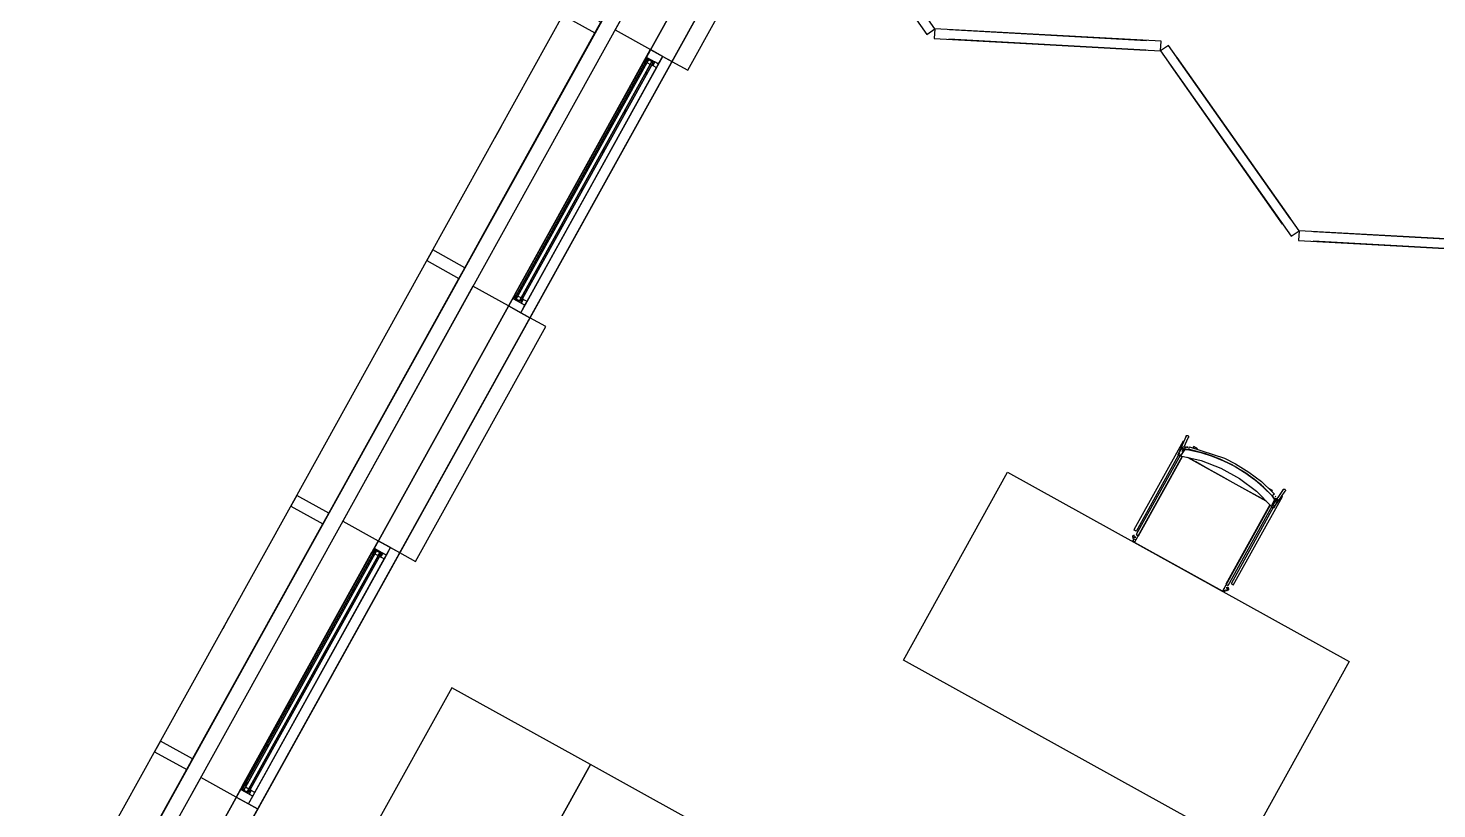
# Model space of a CAD drawing. Header units: metres. Extents: x 2.5 to 42.6, y 0.9 to 31.9.
# Drawn here: x 22.041 to 24.313, y 20.895 to 22.154 of the extents above; entities that cross this region are included whole.
import ezdxf

# ---------------------------------------------------------------- set-up
doc = ezdxf.new("R2010")
doc.units = ezdxf.units.M
for name, color, linetype in [('ARREDI', 9, 'Continuous'), ('INFISSI_VETRATE', 4, 'Continuous'), ('PARETI_STRUTTURE', 7, 'Continuous'), ('PORTE_SCALE', 2, 'Continuous')]:
    doc.layers.add(name, color=color, linetype=linetype)

msp = doc.modelspace()

# ---------------------------------------------------------------- linework, layer by layer
at = {"layer": 'ARREDI'}
for points in [[(23.399, 22.9466), (22.8503, 21.9565), (22.8499, 21.9567)], [(22.8499, 21.9567), (22.9549, 22.1461)], [(23.5258, 22.1356), (23.8436, 22.1181)], [(23.8436, 22.1181), (23.5258, 22.1356)], [(23.5266, 22.1513), (23.8444, 22.1338)], [(24.064, 21.8373), (23.8808, 22.0975)], [(24.0769, 21.8463), (23.8936, 22.1065)], [(23.8936, 22.1065), (24.0769, 21.8463)], [(22.8499, 21.9567), (22.8503, 21.9565), (22.7777, 21.8257), (22.4112, 21.1645), (22.4109, 21.1646)], [(22.7449, 21.7673), (22.7774, 21.8258), (22.8499, 21.9567)], [(22.7777, 21.8257), (22.7774, 21.8259)], [(24.1141, 21.8257), (24.4319, 21.8082)], [(24.1132, 21.81), (24.431, 21.7925)], [(24.431, 21.7925), (24.1132, 21.81)], [(23.9083, 21.4939), (23.9081, 21.4946), (23.9082, 21.4954), (23.9083, 21.4956), (23.9083, 21.4956), (23.9085, 21.496), (23.909, 21.4965), (23.9097, 21.4968), (23.9105, 21.4969), (23.9112, 21.4967), (23.9118, 21.4962), (23.9122, 21.4956)], [(23.9122, 21.4956), (23.9124, 21.4949), (23.9123, 21.4941), (23.9122, 21.4939), (23.9122, 21.4939), (23.912, 21.4935), (23.9114, 21.4929)], [(23.913, 21.4736), (23.9106, 21.4739), (23.9083, 21.474), (23.9066, 21.4739), (23.9058, 21.4735), (23.9025, 21.4686), (23.8992, 21.4637), (23.9326, 21.4562), (23.9646, 21.444), (23.9946, 21.4274), (24.0219, 21.4067), (24.046, 21.3824), (24.0484, 21.3877), (24.0508, 21.3931)], [(23.9021, 21.4711), (23.9027, 21.4719)], [(23.9024, 21.4753), (23.9022, 21.476), (23.9023, 21.4767), (23.9026, 21.4773), (23.9027, 21.4774), (23.9031, 21.4779), (23.9032, 21.4779), (23.9039, 21.4782), (23.9046, 21.4782), (23.9053, 21.478), (23.9059, 21.4775)], [(23.9063, 21.4769), (23.9065, 21.4762), (23.9064, 21.4754), (23.9062, 21.4749), (23.9061, 21.4748), (23.9056, 21.4743), (23.9049, 21.474), (23.9042, 21.474), (23.9034, 21.4742), (23.9028, 21.4746), (23.9024, 21.4753)], [(23.903, 21.4725), (23.9054, 21.476)], [(23.9042, 21.4869), (23.9038, 21.4872), (23.9035, 21.4873)], [(23.9035, 21.4873), (23.9035, 21.4873)], [(23.9048, 21.4866), (23.9042, 21.4869)], [(23.9058, 21.4735), (23.9066, 21.4739), (23.9082, 21.4741), (23.9105, 21.4739), (23.913, 21.4736)], [(23.9071, 21.4777), (23.9088, 21.4779)], [(23.9087, 21.4779), (23.9071, 21.4777)], [(23.911, 21.4778), (23.9097, 21.4778)], [(23.91, 21.4778), (23.9111, 21.4778)], [(23.9124, 21.4776), (23.9135, 21.4774)], [(23.9135, 21.4774), (23.9124, 21.4776)], [(23.9129, 21.474), (23.9129, 21.4742), (23.913, 21.4747), (23.9131, 21.4753)], [(23.913, 21.4736), (23.932, 21.4693), (23.9506, 21.4635), (23.9687, 21.4561), (23.9836, 21.4486)], [(23.9836, 21.4486), (23.9687, 21.4561), (23.9507, 21.4634), (23.9321, 21.4692), (23.9131, 21.4736)], [(23.9132, 21.476), (23.9134, 21.4768), (23.9135, 21.4774)], [(23.9136, 21.4779), (23.9136, 21.4782), (23.9136, 21.4782), (23.9136, 21.4782)], [(23.9202, 21.4788), (23.9201, 21.4785), (23.9199, 21.4781), (23.9196, 21.4775), (23.9192, 21.4769)], [(23.9669, 21.2456), (23.8251, 21.3242), (23.9021, 21.4631)], [(23.8957, 21.465), (23.8955, 21.4658), (23.8956, 21.4665), (23.8957, 21.4667), (23.8957, 21.4668), (23.8959, 21.4672), (23.8965, 21.4677), (23.8971, 21.468), (23.8979, 21.468)], [(23.8994, 21.4646), (23.8988, 21.4641), (23.8981, 21.4638), (23.8974, 21.4638), (23.8967, 21.464), (23.8961, 21.4644), (23.8957, 21.465)], [(23.8992, 21.4637), (23.8995, 21.466)], [(23.9436, 21.4431), (23.9239, 21.454), (23.9113, 21.461)], [(23.9114, 21.461), (24.0372, 21.3912)], [(23.4525, 21.1344), (23.6204, 21.4375)], [(23.6204, 21.4375), (24.1714, 21.1321)], [(24.0373, 21.3912), (24.0247, 21.3981), (24.0046, 21.4093), (23.9844, 21.4205), (23.9642, 21.4317), (23.944, 21.4429)], [(24.0024, 21.4374), (23.9885, 21.4459)], [(23.9885, 21.4459), (24.0025, 21.4374)], [(24.0469, 21.3994), (24.0333, 21.4132), (24.0185, 21.4258), (24.0029, 21.4371)], [(24.003, 21.4371), (24.0185, 21.4258), (24.0333, 21.4131), (24.047, 21.3993)], [(24.0466, 21.4063), (24.0469, 21.4069), (24.0472, 21.4075), (24.0475, 21.4079), (24.0476, 21.4082)], [(24.0643, 21.4082), (24.0644, 21.4089), (24.0647, 21.4094), (24.0647, 21.4094), (24.0648, 21.4096), (24.0654, 21.41), (24.0661, 21.4103)], [(24.0661, 21.4103), (24.0669, 21.4103), (24.0676, 21.41), (24.0681, 21.4095), (24.0685, 21.4088), (24.0686, 21.4081), (24.0685, 21.4074), (24.0682, 21.4069), (24.0682, 21.4069), (24.0681, 21.4067), (24.0675, 21.4063), (24.0668, 21.406)], [(24.0439, 21.3845), (23.9669, 21.2456)], [(24.0483, 21.3843), (24.046, 21.3824)], [(24.046, 21.3824), (24.0483, 21.3843)], [(24.049, 21.3801), (24.0482, 21.3801), (24.0475, 21.3803), (24.047, 21.3808), (24.0466, 21.3815), (24.0465, 21.3822)], [(24.0508, 21.3932), (24.0507, 21.394), (24.0499, 21.3955), (24.0486, 21.3974), (24.047, 21.3993)], [(24.0471, 21.3993), (24.0487, 21.3973), (24.05, 21.3955), (24.0507, 21.394), (24.0508, 21.3931)], [(24.0485, 21.4003), (24.048, 21.3999), (24.0476, 21.3995), (24.0475, 21.3994)], [(24.0505, 21.4021), (24.0507, 21.4023), (24.0507, 21.4023), (24.0506, 21.4022), (24.0504, 21.4021), (24.0501, 21.4017), (24.0496, 21.4013), (24.049, 21.4008), (24.0485, 21.4003)], [(24.0498, 21.384), (24.0503, 21.3835), (24.0507, 21.3829), (24.0508, 21.3821), (24.0507, 21.3814), (24.0504, 21.381), (24.0504, 21.3809), (24.0503, 21.3808), (24.0497, 21.3803), (24.049, 21.3801)], [(24.0538, 21.3956), (24.0514, 21.3902), (24.0508, 21.3889)], [(24.0541, 21.3912), (24.0533, 21.3912), (24.0526, 21.3915), (24.0521, 21.392), (24.0517, 21.3926), (24.0516, 21.3933), (24.0516, 21.3933), (24.0517, 21.3941), (24.0518, 21.3942), (24.0521, 21.3947), (24.0527, 21.3951), (24.0534, 21.3954)], [(24.0522, 21.399), (24.0529, 21.398)], [(24.0529, 21.398), (24.0522, 21.399)], [(24.0548, 21.3951), (24.0554, 21.3946), (24.0558, 21.394), (24.0559, 21.3932), (24.0559, 21.3932), (24.0558, 21.3925), (24.0557, 21.3924), (24.0554, 21.3919), (24.0548, 21.3914), (24.0541, 21.3912)], [(24.063, 21.3989), (24.0624, 21.3992)], [(24.0637, 21.3985), (24.0638, 21.3985), (24.0637, 21.3985), (24.0635, 21.3987), (24.063, 21.3989)], [(22.4109, 21.1646), (22.5159, 21.3541)], [(23.823, 21.335), (23.8224, 21.3347), (23.822, 21.3342), (23.8219, 21.3337), (23.8219, 21.3335), (23.822, 21.3332), (23.8223, 21.3329), (23.8229, 21.3326), (23.8236, 21.3325), (23.8243, 21.3325), (23.825, 21.3327)], [(23.8251, 21.3352), (23.8244, 21.3353), (23.8237, 21.3352), (23.823, 21.335)], [(23.825, 21.344), (23.8246, 21.3443), (23.8243, 21.3444), (23.8243, 21.3444), (23.8243, 21.3444)], [(23.828, 21.3423), (23.8279, 21.3425), (23.8275, 21.3427), (23.8269, 21.343), (23.8263, 21.3433), (23.8256, 21.3437), (23.825, 21.344)], [(23.8279, 21.3369), (23.8281, 21.3368), (23.8286, 21.3365), (23.8291, 21.3362), (23.8298, 21.3359), (23.8304, 21.3355), (23.831, 21.3352)], [(23.8233, 21.3326), (23.8228, 21.3322), (23.8224, 21.3318), (23.8222, 21.3313), (23.8222, 21.3311), (23.8222, 21.3311), (23.8223, 21.3308), (23.8227, 21.3304), (23.8233, 21.3302), (23.8239, 21.33), (23.8247, 21.3301)], [(23.8264, 21.3321), (23.8261, 21.3325), (23.8255, 21.3327), (23.8248, 21.3328), (23.8241, 21.3328), (23.8233, 21.3326)], [(23.827, 21.328), (23.8266, 21.3287), (23.826, 21.3292), (23.8253, 21.3294), (23.8246, 21.3294), (23.8239, 21.3291)], [(23.8271, 21.3276), (23.827, 21.328), (23.8266, 21.3287), (23.826, 21.3291), (23.8253, 21.3294), (23.8246, 21.3294), (23.8239, 21.3291)], [(23.825, 21.3327), (23.8256, 21.3331), (23.826, 21.3335), (23.8262, 21.334), (23.8261, 21.3342), (23.826, 21.3345)], [(23.8256, 21.3239), (23.8491, 21.3109), (23.8725, 21.2979), (23.896, 21.2849), (23.9195, 21.2719), (23.943, 21.2589)], [(23.9436, 21.2586), (23.9665, 21.2459)], [(23.9676, 21.2464), (23.9679, 21.2457), (23.9685, 21.2452), (23.9692, 21.245), (23.97, 21.245), (23.9707, 21.2452), (23.9713, 21.2457), (23.9715, 21.2461), (23.9716, 21.2464), (23.9718, 21.2471)], [(23.9676, 21.2464), (23.9679, 21.2457), (23.9685, 21.2452), (23.9692, 21.245), (23.97, 21.245), (23.9705, 21.2451), (23.9707, 21.2452), (23.9713, 21.2457), (23.9716, 21.2464), (23.9718, 21.2471)], [(23.9707, 21.249), (23.9699, 21.2492), (23.9692, 21.2492), (23.9687, 21.2491)], [(23.9707, 21.249), (23.9699, 21.2492), (23.9692, 21.2492)], [(23.9725, 21.2477), (23.973, 21.2472), (23.9735, 21.2468), (23.974, 21.2467), (23.9743, 21.2468), (23.9745, 21.2469), (23.9748, 21.2473), (23.975, 21.2479), (23.975, 21.2485)], [(23.975, 21.2485), (23.9748, 21.2492), (23.9745, 21.2499), (23.974, 21.2504), (23.9735, 21.2508), (23.9729, 21.2509)], [(23.9731, 21.2564), (23.9737, 21.2561), (23.9743, 21.2557), (23.975, 21.2554), (23.9756, 21.2551), (23.976, 21.2548), (23.9762, 21.2547)], [(23.9772, 21.2495), (23.977, 21.2502), (23.9767, 21.2509), (23.9762, 21.2514), (23.9757, 21.2517), (23.9752, 21.2518), (23.9749, 21.2518), (23.9749, 21.2518), (23.9747, 21.2517), (23.9744, 21.2513), (23.9742, 21.2507), (23.9742, 21.25)], [(23.9742, 21.25), (23.9744, 21.2493), (23.9748, 21.2487), (23.9752, 21.2481), (23.9758, 21.2478), (23.9763, 21.2477), (23.9766, 21.2478), (23.9766, 21.2478), (23.9767, 21.2479), (23.9771, 21.2483), (23.9772, 21.2488), (23.9772, 21.2495)], [(23.9838, 21.256), (23.9832, 21.2563), (23.9826, 21.2567), (23.9819, 21.2571), (23.9814, 21.2574), (23.981, 21.2576), (23.9808, 21.2577)], [(23.9845, 21.2556), (23.9842, 21.2558), (23.9838, 21.256)], [(23.9845, 21.2556), (23.9845, 21.2556)], [(22.4109, 21.1647), (22.4112, 21.1645), (22.1917, 20.7684)], [(22.3059, 20.9752), (22.4109, 21.1646)], [(24.0035, 20.829), (23.4525, 21.1344)], [(24.1715, 21.1321), (24.0035, 20.829)]]:
    msp.add_lwpolyline(points, dxfattribs=at)
for points in [[(23.503, 22.1526), (23.2926, 22.4515), (23.2797, 22.4424), (23.4902, 22.1436)], [(23.503, 22.1526), (23.5022, 22.1369), (23.8671, 22.1168), (23.868, 22.1325)], [(23.0576, 22.0959), (23.0643, 22.108), (23.0443, 22.1191), (23.0342, 22.1007), (23.0353, 22.1001), (23.0388, 22.1063)], [(24.0905, 21.827), (23.88, 22.1258), (23.8671, 22.1168), (24.0776, 21.8179)], [(23.0374, 22.1038), (23.0355, 22.1003), (23.0369, 22.0995), (23.0388, 22.103)], [(23.0388, 22.0981), (23.0443, 22.0951), (23.0468, 22.0996), (23.0413, 22.1026)], [(23.0465, 22.0942), (23.0482, 22.0932), (23.0498, 22.0961), (23.0481, 22.097)], [(23.0576, 22.0959), (23.0515, 22.0992), (23.0482, 22.0932), (23.0543, 22.0899)], [(24.0905, 21.827), (24.0896, 21.8113), (24.4546, 21.7912), (24.4555, 21.8069)], [(22.7402, 21.7587), (22.5206, 21.3627), (22.521, 21.3625), (22.7405, 21.7585)], [(22.842, 21.7069), (22.8232, 21.7173), (22.8266, 21.7235), (22.8254, 21.7241), (22.8153, 21.7058), (22.8353, 21.6947)], [(22.8246, 21.7198), (22.826, 21.719), (22.8279, 21.7225), (22.8265, 21.7232)], [(22.8301, 21.7216), (22.8276, 21.7171), (22.8331, 21.714), (22.8356, 21.7185)], [(22.8375, 21.7171), (22.8359, 21.7143), (22.8376, 21.7133), (22.8392, 21.7162)], [(22.842, 21.7069), (22.8453, 21.7128), (22.8392, 21.7162), (22.8359, 21.7102)], [(22.6186, 21.3038), (22.6253, 21.3159), (22.6053, 21.327), (22.5951, 21.3087), (22.5963, 21.308), (22.5998, 21.3142)], [(23.8254, 21.3251), (23.8247, 21.3251), (23.824, 21.3253), (23.8234, 21.3258), (23.823, 21.3265), (23.8229, 21.3269), (23.8228, 21.3272), (23.823, 21.3279), (23.8233, 21.3286), (23.8239, 21.3291), (23.8233, 21.3286), (23.8231, 21.3283), (23.823, 21.3279), (23.8228, 21.3272), (23.823, 21.3265), (23.8234, 21.3258), (23.824, 21.3253), (23.8247, 21.3251)], [(22.5984, 21.3117), (22.5965, 21.3083), (22.5979, 21.3075), (22.5998, 21.3109)], [(22.5998, 21.3061), (22.6053, 21.303), (22.6078, 21.3075), (22.6023, 21.3105)], [(22.6075, 21.3021), (22.6092, 21.3012), (22.6108, 21.304), (22.6091, 21.305)], [(22.6186, 21.3038), (22.6125, 21.3071), (22.6092, 21.3012), (22.6153, 21.2978)], [(23.9716, 21.2479), (23.9718, 21.2471)], [(22.7238, 21.09), (22.5997, 20.8662), (22.8235, 20.7421), (22.9476, 20.9659)], [(22.3011, 20.9666), (22.1914, 20.7686), (22.1917, 20.7684), (22.3015, 20.9664)], [(22.9476, 20.9659), (22.8235, 20.7421), (23.0474, 20.618), (23.1714, 20.8419)], [(22.403, 20.9148), (22.3842, 20.9252), (22.3876, 20.9314), (22.3864, 20.9321), (22.3763, 20.9137), (22.3962, 20.9027)], [(22.3855, 20.9277), (22.387, 20.9269), (22.3889, 20.9304), (22.3875, 20.9312)], [(22.3911, 20.9295), (22.3886, 20.925), (22.3941, 20.922), (22.3966, 20.9264)], [(22.3985, 20.9251), (22.3969, 20.9222), (22.3986, 20.9212), (22.4002, 20.9241)], [(22.403, 20.9148), (22.4063, 20.9208), (22.4002, 20.9241), (22.3969, 20.9181)]]:
    msp.add_lwpolyline(points, close=True, dxfattribs=at)
at = {"layer": 'INFISSI_VETRATE'}
for points in [[(23.0128, 22.056), (23.0188, 22.0621)], [(23.035, 22.0782), (23.041, 22.0843)], [(23.0004, 22.0158), (23.0064, 22.0218)], [(22.9781, 21.9935), (22.9842, 21.9996)], [(22.9657, 21.9533), (22.9718, 21.9594)], [(22.9435, 21.9311), (22.9496, 21.9371)], [(22.9311, 21.8908), (22.9372, 21.8969)], [(22.9089, 21.8686), (22.915, 21.8747)], [(22.8743, 21.8062), (22.8803, 21.8122)], [(22.8965, 21.8284), (22.9026, 21.8344)], [(22.8619, 21.7659), (22.8679, 21.772)], [(22.8397, 21.7437), (22.8457, 21.7497)], [(22.5973, 21.3065), (22.6017, 21.3109)], [(22.5849, 21.2662), (22.591, 21.2723)], [(22.5627, 21.244), (22.5687, 21.2501)], [(22.5503, 21.2038), (22.5563, 21.2098)], [(22.5281, 21.1815), (22.5341, 21.1876)], [(22.5157, 21.1413), (22.5217, 21.1473)], [(22.4935, 21.1191), (22.4995, 21.1251)], [(22.481, 21.0788), (22.4871, 21.0849)], [(22.4588, 21.0566), (22.4649, 21.0627)], [(22.4464, 21.0164), (22.4525, 21.0224)], [(22.4242, 20.9941), (22.4303, 21.0002)], [(22.4118, 20.9539), (22.4179, 20.96)], [(22.3896, 20.9317), (22.3956, 20.9377)]]:
    msp.add_lwpolyline(points, dxfattribs=at)
at = {"layer": 'PARETI_STRUTTURE'}
for points in [[(19.3814, 15.5105), (19.3242, 15.5421), (27.06, 29.4989)], [(25.9228, 27.2312), (26.9202, 29.0306), (19.6668, 15.9442)], [(26.8439, 28.9742), (19.6745, 16.0393)], [(19.6745, 16.0393), (26.8439, 28.9742)], [(24.6153, 24.8722), (22.0814, 20.3006)], [(23.4738, 22.8939), (23.4166, 22.9256), (22.9872, 22.1507), (23.0443, 22.1191)], [(23.0788, 22.1), (23.1046, 22.0857), (23.2924, 22.4244)], [(22.6885, 21.7873), (22.908, 22.1834)], [(22.7449, 21.7673), (22.9549, 22.1461)], [(22.9298, 21.9124), (23.0441, 22.1187), (23.0342, 22.1007)], [(23.045, 22.1187), (23.0788, 22.1)], [(23.0543, 22.0899), (23.0643, 22.108)], [(23.0643, 22.108), (23.0781, 22.1003)], [(22.8254, 21.7241), (23.0342, 22.1007)], [(23.0342, 22.1007), (22.8254, 21.7241)], [(22.8352, 21.7129), (23.0489, 22.0984), (23.0468, 22.0996), (22.8331, 21.714)], [(22.8453, 21.7128), (23.0543, 22.0899)], [(22.8454, 21.7131), (23.0541, 22.0897)], [(22.803, 21.994), (22.7935, 21.9767)], [(22.8451, 21.9481), (22.8547, 21.9653)], [(22.9298, 21.9124), (22.8153, 21.7058)], [(22.469, 21.3913), (22.6885, 21.7873)], [(22.5254, 21.3713), (22.7354, 21.7501)], [(22.8153, 21.7058), (22.7581, 21.7375), (22.5482, 21.3587), (22.6053, 21.327)], [(22.8353, 21.6947), (22.8497, 21.6867), (22.8153, 21.7058)], [(22.8353, 21.6947), (22.8453, 21.7128)], [(22.6398, 21.3079), (22.6656, 21.2936), (22.8755, 21.6724), (22.8497, 21.6867)], [(23.9083, 21.4956), (23.8957, 21.4667)], [(23.9049, 21.4772), (23.9122, 21.4939)], [(23.9035, 21.4873), (23.8243, 21.3444)], [(23.9062, 21.4749), (23.8999, 21.465)], [(23.9026, 21.4719), (23.9045, 21.4763)], [(23.9039, 21.4741), (23.9034, 21.4732)], [(23.986, 21.4473), (23.9635, 21.4583), (23.94, 21.4671), (23.9158, 21.4734), (23.9129, 21.474)], [(23.9136, 21.4782), (23.9701, 21.4602), (23.9881, 21.4511)], [(23.9265, 21.4753), (23.9203, 21.4788)], [(23.8993, 21.4657), (23.8279, 21.3369)], [(23.8281, 21.3423), (23.8983, 21.469)], [(23.8317, 21.3348), (23.9027, 21.4629)], [(23.8996, 21.465), (23.9001, 21.466)], [(23.9881, 21.4511), (24.0096, 21.4377), (24.0297, 21.4223), (24.0481, 21.405), (24.0507, 21.4023)], [(24.0474, 21.3994), (24.0294, 21.4169), (24.0097, 21.4324), (23.9886, 21.4459), (23.986, 21.4473)], [(24.0476, 21.4082), (24.0409, 21.4119)], [(24.0647, 21.4094), (24.0469, 21.3834)], [(24.0504, 21.381), (24.0682, 21.4069)], [(22.2495, 20.9953), (22.469, 21.3913)], [(24.0435, 21.3849), (23.9725, 21.2568)], [(23.9763, 21.2547), (24.0479, 21.384)], [(24.0494, 21.3816), (23.9808, 21.2577)], [(23.9845, 21.2556), (24.0638, 21.3985)], [(24.0468, 21.3836), (24.0468, 21.3837), (24.0469, 21.3838), (24.0469, 21.384), (24.047, 21.3841), (24.047, 21.3842), (24.0471, 21.3843), (24.0471, 21.3844), (24.0472, 21.3846), (24.0473, 21.3847), (24.0473, 21.3848), (24.0474, 21.3849), (24.0474, 21.385), (24.0475, 21.3852), (24.0475, 21.3853), (24.0476, 21.3854), (24.0477, 21.3855), (24.0477, 21.3856), (24.0478, 21.3858), (24.0478, 21.3859), (24.0479, 21.386), (24.0479, 21.3861), (24.048, 21.3862), (24.048, 21.3863), (24.0481, 21.3865), (24.0482, 21.3866), (24.0482, 21.3867), (24.0483, 21.3868), (24.0483, 21.3869), (24.0484, 21.3871), (24.0484, 21.3872), (24.0485, 21.3873), (24.0485, 21.3874), (24.0486, 21.3875), (24.0487, 21.3876), (24.0487, 21.3878), (24.0488, 21.3879), (24.0488, 21.388), (24.0489, 21.3881), (24.0489, 21.3882), (24.049, 21.3884), (24.049, 21.3885), (24.0491, 21.3886), (24.0492, 21.3887), (24.0492, 21.3888), (24.0493, 21.3889), (24.0493, 21.3891), (24.0494, 21.3892), (24.0495, 21.3893), (24.0495, 21.3894), (24.0496, 21.3895), (24.0496, 21.3897), (24.0497, 21.3898), (24.0497, 21.3899), (24.0498, 21.39), (24.0498, 21.3901), (24.0499, 21.3903), (24.05, 21.3904), (24.05, 21.3905), (24.0501, 21.3906), (24.0501, 21.3907), (24.0502, 21.3908), (24.0502, 21.391), (24.0503, 21.3911), (24.0503, 21.3912), (24.0504, 21.3913), (24.0505, 21.3914), (24.0505, 21.3916), (24.0506, 21.3917), (24.0506, 21.3918), (24.0507, 21.3919), (24.0507, 21.392), (24.0508, 21.3922), (24.0509, 21.3923), (24.0509, 21.3924), (24.051, 21.3925), (24.051, 21.3926), (24.0511, 21.3928), (24.0511, 21.3929), (24.0512, 21.393), (24.0512, 21.3931), (24.0513, 21.3932), (24.0514, 21.3933), (24.0514, 21.3935), (24.0515, 21.3936), (24.0515, 21.3937), (24.0516, 21.3938), (24.0516, 21.3939), (24.0517, 21.394), (24.0517, 21.3942), (24.0518, 21.3942)], [(24.051, 21.3844), (24.0495, 21.3818)], [(24.0557, 21.3924), (24.0507, 21.3818)], [(24.0518, 21.3909), (24.0523, 21.3919)], [(22.3059, 20.9752), (22.5159, 21.3541)], [(22.6053, 21.327), (22.4908, 21.1204)], [(22.6053, 21.327), (22.6398, 21.3079)], [(22.6153, 21.2978), (22.6253, 21.3159)], [(22.6253, 21.3159), (22.6397, 21.3079)], [(23.8219, 21.3335), (23.8222, 21.3311)], [(23.8256, 21.3239), (23.9664, 21.2459)], [(23.8265, 21.3318), (23.8262, 21.3342)], [(22.3864, 20.9321), (22.5951, 21.3087)], [(22.5952, 21.3087), (22.3864, 20.9321)], [(22.3962, 20.9208), (22.6099, 21.3063), (22.6078, 21.3075), (22.3941, 20.922)], [(22.4063, 20.9208), (22.6153, 21.2978)], [(22.4064, 20.921), (22.6151, 21.2976)], [(23.9715, 21.2461), (23.9675, 21.2465), (23.9677, 21.246), (23.9681, 21.2455), (23.9686, 21.2452), (23.9692, 21.245), (23.9697, 21.2449), (23.9703, 21.2451), (23.9704, 21.2451)], [(23.9749, 21.2518), (23.9729, 21.2509)], [(23.9743, 21.2468), (23.9766, 21.2478)], [(22.364, 21.2019), (22.3545, 21.1847)], [(22.4061, 21.156), (22.4157, 21.1733)], [(22.4908, 21.1204), (22.3763, 20.9137)], [(22.1397, 20.7972), (22.2495, 20.9953)], [(22.1962, 20.7772), (22.2964, 20.958)], [(22.3763, 20.9137), (22.3191, 20.9454), (22.2189, 20.7646), (22.2761, 20.7329)], [(22.3962, 20.9027), (22.4107, 20.8947), (22.3763, 20.9137)], [(22.3962, 20.9027), (22.4063, 20.9208)]]:
    msp.add_lwpolyline(points, dxfattribs=at)
for points in [[(22.9128, 22.192), (22.9032, 22.1747), (22.9549, 22.1461), (22.9644, 22.1633)], [(23.0443, 22.1191), (22.8153, 21.7058), (22.8352, 21.6947), (23.0643, 22.108)], [(23.0413, 22.1026), (22.8276, 21.7171), (22.8255, 21.7182), (23.0392, 22.1038)], [(23.0392, 22.1038), (22.8256, 21.7182), (22.8276, 21.7171), (23.0413, 22.1026)], [(22.8352, 21.7129), (22.8331, 21.714), (23.0468, 22.0996), (23.0489, 22.0984)], [(22.6933, 21.7959), (22.6837, 21.7787), (22.7354, 21.7501), (22.7449, 21.7673)], [(22.4738, 21.3999), (22.4642, 21.3827), (22.5159, 21.3541), (22.5254, 21.3713)], [(22.6053, 21.327), (22.3763, 20.9137), (22.3962, 20.9027), (22.6253, 21.3159)], [(22.6023, 21.3106), (22.3886, 20.925), (22.3865, 20.9262), (22.6002, 21.3117)], [(22.6002, 21.3117), (22.3865, 20.9262), (22.3886, 20.925), (22.6023, 21.3106)], [(22.3962, 20.9208), (22.3941, 20.922), (22.6078, 21.3075), (22.6099, 21.3063)], [(22.2543, 21.0039), (22.2447, 20.9866), (22.2964, 20.958), (22.3059, 20.9752)]]:
    msp.add_lwpolyline(points, close=True, dxfattribs=at)
at = {"layer": 'PORTE_SCALE'}
msp.add_arc((16.7902, 26.039), 8.4496, 327.24518, 327.32499, dxfattribs=at)

doc.saveas('drawing.dxf')
